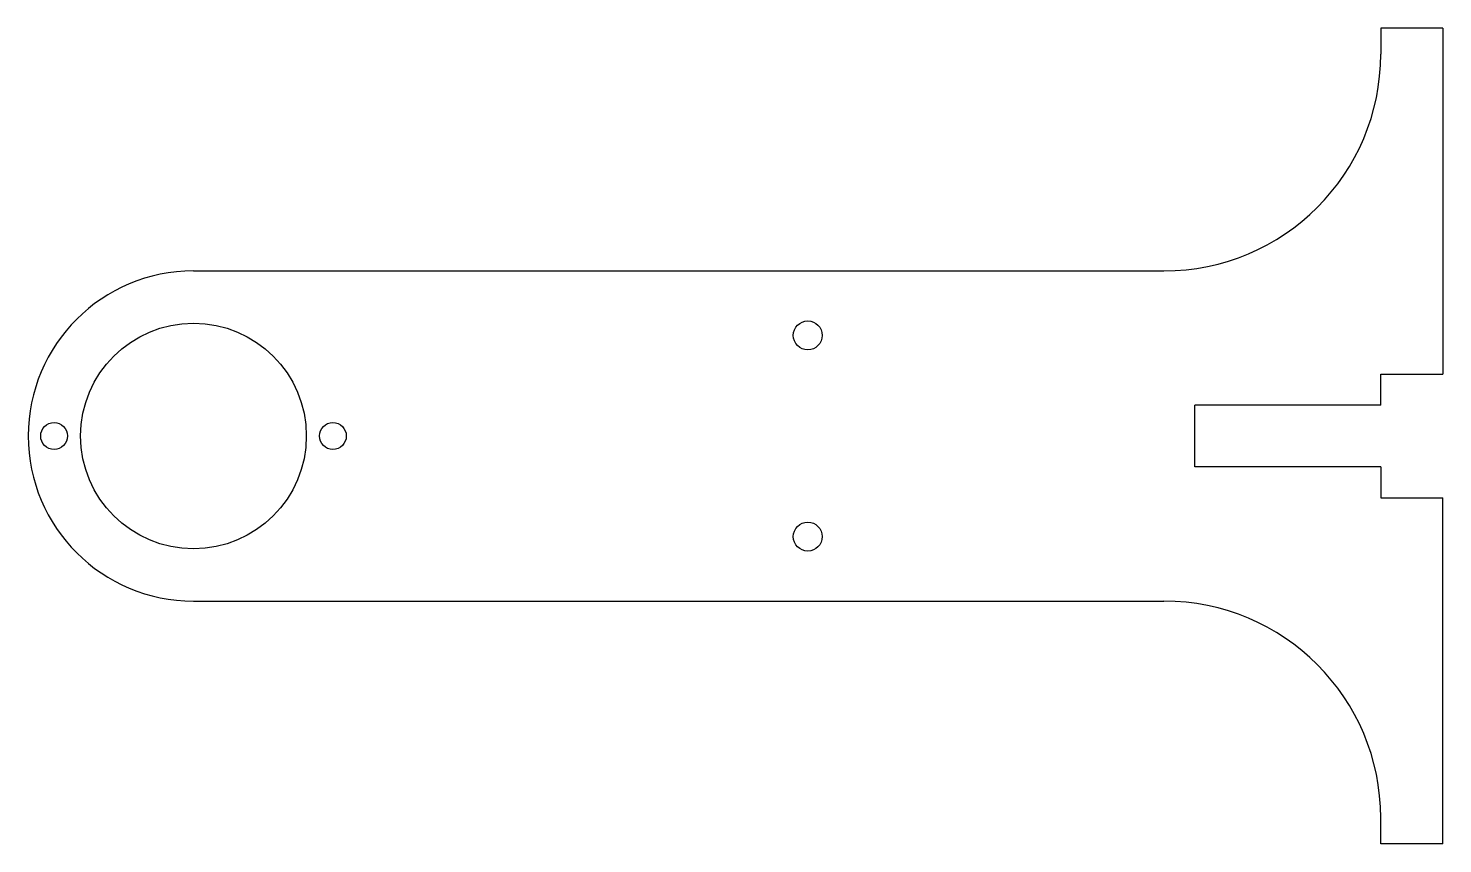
# Model space of a CAD drawing. Extents: x -137 to 0, y -89 to -11.
import ezdxf

# ---------------------------------------------------------------- set-up
doc = ezdxf.new("R2010")
doc.units = 0
doc.layers.add('VISIBLE', color=7, linetype='CONTINUOUS')

msp = doc.modelspace()

# ---------------------------------------------------------------- linework, layer by layer
at = {"layer": 'VISIBLE'}
for p, q in [((0, -10.5), (-6, -10.5)), ((-6, -10.5), (-6, -13)), ((0, -10.5), (0, -44)), ((-121, -34), (-27, -34)), ((-6, -47), (-6, -44)), ((-6, -44), (0, -44)), ((-24, -53), (-24, -47)), ((-6, -47), (-24, -47)), ((-6, -53), (-24, -53)), ((-6, -53), (-6, -56)), ((-6, -56), (0, -56)), ((0, -89.5), (0, -56)), ((-121, -66), (-27, -66)), ((-6, -89.5), (-6, -87)), ((0, -89.5), (-6, -89.5))]:
    msp.add_line(p, q, dxfattribs=at)
for centre, radius in [((-121, -50), 10.93), ((-61.5, -40.25), 1.4), ((-134.5, -50), 1.3), ((-107.5, -50), 1.3), ((-61.5, -59.75), 1.4)]:
    msp.add_circle(centre, radius, dxfattribs=at)
for centre, radius, start, end in [((-27, -13), 21, 270, 0), ((-121, -50), 16, 90, 270), ((-27, -87), 21, 0, 90)]:
    msp.add_arc(centre, radius, start, end, dxfattribs=at)

doc.saveas('drawing.dxf')
